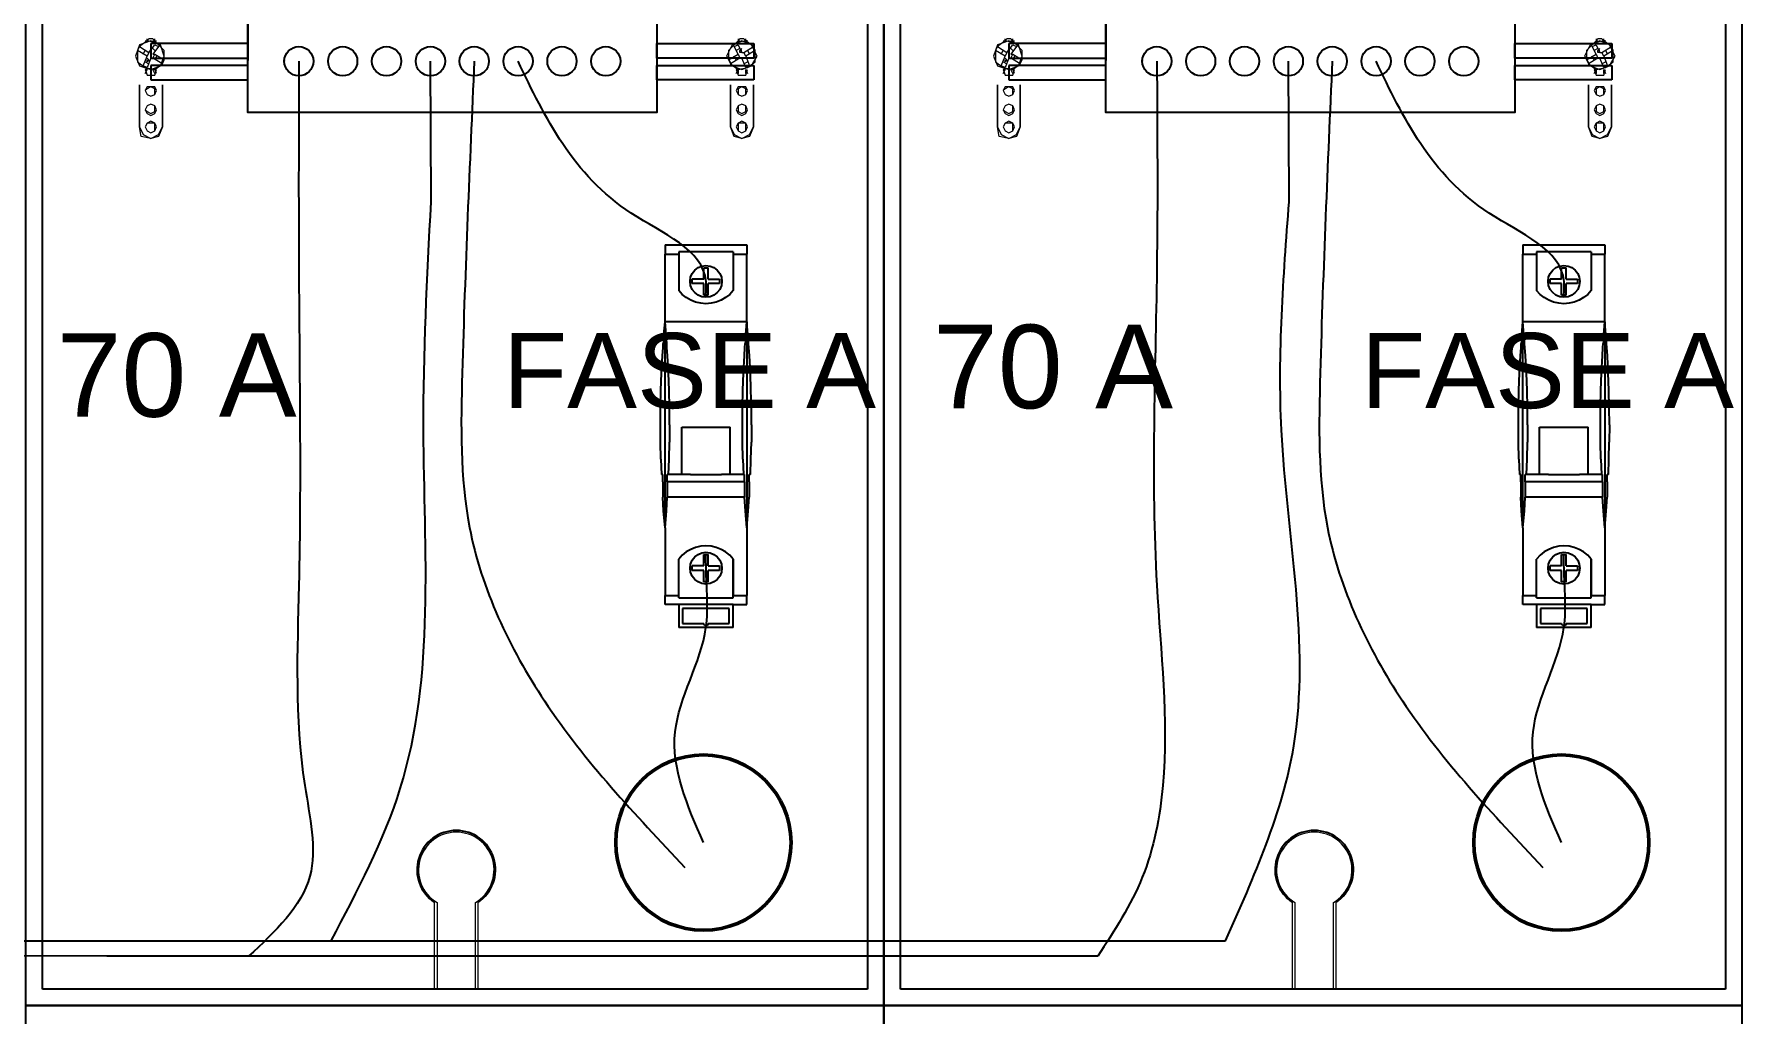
# Model space of a CAD drawing. Header units: millimetres. Extents: x 2991 to 3503, y 2795 to 2987.
# Drawn here: x 3365.52 to 3373.71, y 2896.27 to 2900.97 of the extents above; entities that cross this region are included whole.
import ezdxf

# ---------------------------------------------------------------- set-up
doc = ezdxf.new("R2010")
doc.units = ezdxf.units.MM
doc.linetypes.add('ACAD_ISO02W100', pattern=[15, 12, -3])
doc.layers.add('IND', color=7, linetype='Continuous', lineweight=13)
doc.styles.get("Standard").update_dxf_attribs({"font": ''})
doc.styles.get('Standard').set_extended_font_data('Arial')

msp = doc.modelspace()

# ---------------------------------------------------------------- linework, layer by layer
for p, q in [((3365.5597, 2896.3919), (3365.5597, 2904.4655)), ((3369.5173, 2904.4655), (3369.5173, 2896.3919)), ((3369.6756, 2896.3919), (3369.6756, 2904.4655)), ((3373.6332, 2904.4655), (3373.6332, 2896.3919)), ((3366.5446, 2901.0877), (3366.5446, 2900.8449)), ((3370.6605, 2901.0877), (3370.6605, 2900.8449)), ((3366.5446, 2900.9275), (3366.08, 2900.9275)), ((3366.08, 2900.9275), (3366.08, 2900.8574)), ((3366.5446, 2900.8574), (3366.5446, 2900.9275)), ((3368.5079, 2900.9275), (3368.9725, 2900.9275)), ((3368.5079, 2900.8574), (3368.5079, 2900.9275)), ((3368.9725, 2900.9275), (3368.9725, 2900.8574)), ((3370.6605, 2900.9275), (3370.1959, 2900.9275)), ((3370.1959, 2900.9275), (3370.1959, 2900.8574)), ((3370.6605, 2900.8574), (3370.6605, 2900.9275)), ((3372.6238, 2900.9275), (3373.0884, 2900.9275)), ((3372.6238, 2900.8574), (3372.6238, 2900.9275)), ((3373.0884, 2900.9275), (3373.0884, 2900.8574)), ((3366.08, 2900.8574), (3366.08, 2900.8574)), ((3366.08, 2900.8574), (3366.5446, 2900.8574)), ((3366.5446, 2900.8223), (3366.08, 2900.8223)), ((3366.08, 2900.8223), (3366.08, 2900.7522)), ((3366.5446, 2900.7522), (3366.5446, 2900.8223)), ((3368.9725, 2900.8574), (3368.5079, 2900.8574)), ((3368.5079, 2900.8223), (3368.9725, 2900.8223)), ((3368.5079, 2900.7522), (3368.5079, 2900.8223)), ((3368.9725, 2900.8574), (3368.9725, 2900.8574)), ((3368.9725, 2900.8223), (3368.9725, 2900.7522)), ((3370.1959, 2900.8574), (3370.1959, 2900.8574)), ((3370.1959, 2900.8574), (3370.6605, 2900.8574)), ((3370.6605, 2900.8223), (3370.1959, 2900.8223)), ((3370.1959, 2900.8223), (3370.1959, 2900.7522)), ((3370.6605, 2900.7522), (3370.6605, 2900.8223)), ((3373.0884, 2900.8574), (3372.6238, 2900.8574)), ((3372.6238, 2900.8223), (3373.0884, 2900.8223)), ((3372.6238, 2900.7522), (3372.6238, 2900.8223)), ((3373.0884, 2900.8574), (3373.0884, 2900.8574)), ((3373.0884, 2900.8223), (3373.0884, 2900.7522)), ((3366.08, 2900.7522), (3366.08, 2900.7522)), ((3366.08, 2900.7522), (3366.5446, 2900.7522)), ((3368.9725, 2900.7522), (3368.5079, 2900.7522)), ((3368.9725, 2900.7522), (3368.9725, 2900.7522)), ((3370.1959, 2900.7522), (3370.1959, 2900.7522)), ((3370.1959, 2900.7522), (3370.6605, 2900.7522)), ((3373.0884, 2900.7522), (3372.6238, 2900.7522)), ((3373.0884, 2900.7522), (3373.0884, 2900.7522)), ((3368.5465, 2899.9609), (3368.5465, 2899.9172)), ((3368.5465, 2899.9609), (3368.9395, 2899.9609)), ((3368.5465, 2899.9172), (3368.612, 2899.9172)), ((3368.5465, 2899.5919), (3368.5465, 2899.9172)), ((3368.612, 2899.9281), (3368.612, 2899.9172)), ((3368.874, 2899.9281), (3368.612, 2899.9281)), ((3368.612, 2899.9172), (3368.612, 2899.7425)), ((3368.874, 2899.9281), (3368.874, 2899.9172)), ((3368.874, 2899.9172), (3368.9395, 2899.9172)), ((3368.874, 2899.9172), (3368.874, 2899.7425)), ((3368.9395, 2899.9609), (3368.9395, 2899.9172)), ((3368.9395, 2899.5919), (3368.9395, 2899.9172)), ((3372.6624, 2899.9609), (3372.6624, 2899.9172)), ((3372.6624, 2899.9609), (3373.0554, 2899.9609)), ((3372.6624, 2899.9172), (3372.7279, 2899.9172)), ((3372.6624, 2899.5919), (3372.6624, 2899.9172)), ((3372.7279, 2899.9281), (3372.7279, 2899.9172)), ((3372.9899, 2899.9281), (3372.7279, 2899.9281)), ((3372.7279, 2899.9172), (3372.7279, 2899.7425)), ((3372.9899, 2899.9281), (3372.9899, 2899.9172)), ((3372.9899, 2899.9172), (3373.0554, 2899.9172)), ((3372.9899, 2899.9172), (3372.9899, 2899.7425)), ((3373.0554, 2899.9609), (3373.0554, 2899.9172)), ((3373.0554, 2899.5919), (3373.0554, 2899.9172)), ((3368.6692, 2899.806), (3368.6768, 2899.8244)), ((3368.6768, 2899.8244), (3368.6889, 2899.8403)), ((3368.6889, 2899.8403), (3368.7048, 2899.8524)), ((3368.7048, 2899.8524), (3368.7232, 2899.86)), ((3368.7232, 2899.86), (3368.743, 2899.8626)), ((3368.7321, 2899.8517), (3368.7539, 2899.8517)), ((3368.7321, 2899.7971), (3368.7321, 2899.8517)), ((3368.743, 2899.8626), (3368.7628, 2899.86)), ((3368.7539, 2899.7971), (3368.7539, 2899.8517)), ((3368.7628, 2899.86), (3368.7812, 2899.8524)), ((3368.7812, 2899.8524), (3368.797, 2899.8403)), ((3368.797, 2899.8403), (3368.8092, 2899.8244)), ((3368.8092, 2899.8244), (3368.8168, 2899.806)), ((3372.7851, 2899.806), (3372.7927, 2899.8244)), ((3372.7927, 2899.8244), (3372.8049, 2899.8403)), ((3372.8049, 2899.8403), (3372.8207, 2899.8524)), ((3372.8207, 2899.8524), (3372.8391, 2899.86)), ((3372.8391, 2899.86), (3372.8589, 2899.8626)), ((3372.848, 2899.8517), (3372.8698, 2899.8517)), ((3372.848, 2899.7971), (3372.848, 2899.8517)), ((3372.8589, 2899.8626), (3372.8787, 2899.86)), ((3372.8698, 2899.7971), (3372.8698, 2899.8517)), ((3372.8787, 2899.86), (3372.8971, 2899.8524)), ((3372.8971, 2899.8524), (3372.9129, 2899.8403)), ((3372.9129, 2899.8403), (3372.9251, 2899.8244)), ((3372.9251, 2899.8244), (3372.9327, 2899.806)), ((3368.629, 2899.7241), (3368.612, 2899.7425)), ((3368.6666, 2899.7862), (3368.6692, 2899.806)), ((3368.6692, 2899.7664), (3368.6666, 2899.7862)), ((3368.6768, 2899.748), (3368.6692, 2899.7664)), ((3368.6889, 2899.7322), (3368.6768, 2899.748)), ((3368.6775, 2899.7753), (3368.6775, 2899.7971)), ((3368.7321, 2899.7971), (3368.6775, 2899.7971)), ((3368.7321, 2899.7753), (3368.6775, 2899.7753)), ((3368.7321, 2899.7207), (3368.7321, 2899.7753)), ((3368.7539, 2899.7971), (3368.8085, 2899.7971)), ((3368.8085, 2899.7753), (3368.7539, 2899.7753)), ((3368.7539, 2899.7207), (3368.7539, 2899.7753)), ((3368.8092, 2899.748), (3368.797, 2899.7322)), ((3368.8085, 2899.7971), (3368.8085, 2899.7753)), ((3368.8168, 2899.7664), (3368.8092, 2899.748)), ((3368.8168, 2899.806), (3368.8194, 2899.7862)), ((3368.8194, 2899.7862), (3368.8168, 2899.7664)), ((3368.874, 2899.7425), (3368.857, 2899.7241)), ((3372.7449, 2899.7241), (3372.7279, 2899.7425)), ((3372.7825, 2899.7862), (3372.7851, 2899.806)), ((3372.7851, 2899.7664), (3372.7825, 2899.7862)), ((3372.7927, 2899.748), (3372.7851, 2899.7664)), ((3372.8049, 2899.7322), (3372.7927, 2899.748)), ((3372.7934, 2899.7753), (3372.7934, 2899.7971)), ((3372.848, 2899.7971), (3372.7934, 2899.7971)), ((3372.848, 2899.7753), (3372.7934, 2899.7753)), ((3372.848, 2899.7207), (3372.848, 2899.7753)), ((3372.8698, 2899.7971), (3372.9244, 2899.7971)), ((3372.9244, 2899.7753), (3372.8698, 2899.7753)), ((3372.8698, 2899.7207), (3372.8698, 2899.7753)), ((3372.9251, 2899.748), (3372.9129, 2899.7322)), ((3372.9244, 2899.7971), (3372.9244, 2899.7753)), ((3372.9327, 2899.7664), (3372.9251, 2899.748)), ((3372.9327, 2899.806), (3372.9353, 2899.7862)), ((3372.9353, 2899.7862), (3372.9327, 2899.7664)), ((3372.9899, 2899.7425), (3372.9729, 2899.7241)), ((3368.6485, 2899.7085), (3368.629, 2899.7241)), ((3368.6702, 2899.6959), (3368.6485, 2899.7085)), ((3368.6935, 2899.6867), (3368.6702, 2899.6959)), ((3368.7048, 2899.72), (3368.6889, 2899.7322)), ((3368.718, 2899.6811), (3368.6935, 2899.6867)), ((3368.7232, 2899.7124), (3368.7048, 2899.72)), ((3368.743, 2899.6792), (3368.718, 2899.6811)), ((3368.743, 2899.7098), (3368.7232, 2899.7124)), ((3368.7539, 2899.7207), (3368.7321, 2899.7207)), ((3368.7628, 2899.7124), (3368.743, 2899.7098)), ((3368.768, 2899.6811), (3368.743, 2899.6792)), ((3368.7812, 2899.72), (3368.7628, 2899.7124)), ((3368.7924, 2899.6867), (3368.768, 2899.6811)), ((3368.797, 2899.7322), (3368.7812, 2899.72)), ((3368.8157, 2899.6959), (3368.7924, 2899.6867)), ((3368.8374, 2899.7085), (3368.8157, 2899.6959)), ((3368.857, 2899.7241), (3368.8374, 2899.7085)), ((3372.7645, 2899.7085), (3372.7449, 2899.7241)), ((3372.7862, 2899.6959), (3372.7645, 2899.7085)), ((3372.8095, 2899.6867), (3372.7862, 2899.6959)), ((3372.8207, 2899.72), (3372.8049, 2899.7322)), ((3372.8339, 2899.6811), (3372.8095, 2899.6867)), ((3372.8391, 2899.7124), (3372.8207, 2899.72)), ((3372.8589, 2899.6792), (3372.8339, 2899.6811)), ((3372.8589, 2899.7098), (3372.8391, 2899.7124)), ((3372.8698, 2899.7207), (3372.848, 2899.7207)), ((3372.8787, 2899.7124), (3372.8589, 2899.7098)), ((3372.8839, 2899.6811), (3372.8589, 2899.6792)), ((3372.8971, 2899.72), (3372.8787, 2899.7124)), ((3372.9083, 2899.6867), (3372.8839, 2899.6811)), ((3372.9129, 2899.7322), (3372.8971, 2899.72)), ((3372.9317, 2899.6959), (3372.9083, 2899.6867)), ((3372.9534, 2899.7085), (3372.9317, 2899.6959)), ((3372.9729, 2899.7241), (3372.9534, 2899.7085)), ((3368.5416, 2899.5322), (3368.5465, 2899.5919)), ((3368.9395, 2899.5919), (3368.5465, 2899.5919)), ((3368.5514, 2899.5322), (3368.5465, 2899.5919)), ((3368.5465, 2898.6049), (3368.5465, 2899.5919)), ((3368.9346, 2899.5322), (3368.9395, 2899.5919)), ((3368.9444, 2899.5322), (3368.9395, 2899.5919)), ((3368.9395, 2899.5919), (3368.9395, 2898.6049)), ((3372.6575, 2899.5322), (3372.6624, 2899.5919)), ((3373.0554, 2899.5919), (3372.6624, 2899.5919)), ((3372.6673, 2899.5322), (3372.6624, 2899.5919)), ((3372.6624, 2898.6049), (3372.6624, 2899.5919)), ((3373.0505, 2899.5322), (3373.0554, 2899.5919)), ((3373.0603, 2899.5322), (3373.0554, 2899.5919)), ((3373.0554, 2899.5919), (3373.0554, 2898.6049)), ((3368.5392, 2899.501), (3368.5384, 2899.4889)), ((3368.5392, 2899.501), (3368.5398, 2899.5108)), ((3368.5398, 2899.5108), (3368.5416, 2899.5322)), ((3368.5514, 2899.5322), (3368.5531, 2899.5105)), ((3368.5546, 2899.4889), (3368.5531, 2899.5105)), ((3368.9322, 2899.501), (3368.9314, 2899.4889)), ((3368.9322, 2899.501), (3368.9328, 2899.5108)), ((3368.9328, 2899.5108), (3368.9346, 2899.5322)), ((3368.9444, 2899.5322), (3368.9461, 2899.5105)), ((3368.9476, 2899.4889), (3368.9461, 2899.5105)), ((3372.6551, 2899.501), (3372.6543, 2899.4889)), ((3372.6551, 2899.501), (3372.6557, 2899.5108)), ((3372.6557, 2899.5108), (3372.6575, 2899.5322)), ((3372.6673, 2899.5322), (3372.669, 2899.5105)), ((3372.6705, 2899.4889), (3372.669, 2899.5105)), ((3373.0481, 2899.501), (3373.0473, 2899.4889)), ((3373.0481, 2899.501), (3373.0488, 2899.5108)), ((3373.0488, 2899.5108), (3373.0505, 2899.5322)), ((3373.0603, 2899.5322), (3373.0621, 2899.5105)), ((3373.0635, 2899.4889), (3373.0621, 2899.5105)), ((3368.5301, 2899.3464), (3368.5343, 2899.4286)), ((3368.5343, 2899.4286), (3368.5371, 2899.4695)), ((3368.5371, 2899.4695), (3368.5384, 2899.4889)), ((3368.5558, 2899.4695), (3368.5546, 2899.4889)), ((3368.5586, 2899.4286), (3368.5558, 2899.4695)), ((3368.5628, 2899.3464), (3368.5586, 2899.4286)), ((3368.9231, 2899.3464), (3368.9274, 2899.4286)), ((3368.9274, 2899.4286), (3368.9301, 2899.4695)), ((3368.9301, 2899.4695), (3368.9314, 2899.4889)), ((3368.9489, 2899.4695), (3368.9476, 2899.4889)), ((3368.9516, 2899.4286), (3368.9489, 2899.4695)), ((3368.9559, 2899.3464), (3368.9516, 2899.4286)), ((3372.646, 2899.3464), (3372.6503, 2899.4286)), ((3372.6503, 2899.4286), (3372.653, 2899.4695)), ((3372.653, 2899.4695), (3372.6543, 2899.4889)), ((3372.6718, 2899.4695), (3372.6705, 2899.4889)), ((3372.6745, 2899.4286), (3372.6718, 2899.4695)), ((3372.6788, 2899.3464), (3372.6745, 2899.4286)), ((3373.0391, 2899.3464), (3373.0433, 2899.4286)), ((3373.0433, 2899.4286), (3373.046, 2899.4695)), ((3373.046, 2899.4695), (3373.0473, 2899.4889)), ((3373.0648, 2899.4695), (3373.0635, 2899.4889)), ((3373.0675, 2899.4286), (3373.0648, 2899.4695)), ((3373.0718, 2899.3464), (3373.0675, 2899.4286)), ((3368.5271, 2899.2639), (3368.5301, 2899.3464)), ((3368.5659, 2899.2639), (3368.5628, 2899.3464)), ((3368.9201, 2899.2639), (3368.9231, 2899.3464)), ((3368.9589, 2899.2639), (3368.9559, 2899.3464)), ((3372.643, 2899.2639), (3372.646, 2899.3464)), ((3372.6818, 2899.2639), (3372.6788, 2899.3464)), ((3373.036, 2899.2639), (3373.0391, 2899.3464)), ((3373.0748, 2899.2639), (3373.0718, 2899.3464)), ((3368.5252, 2899.1812), (3368.5271, 2899.2639)), ((3368.5677, 2899.1812), (3368.5659, 2899.2639)), ((3368.9183, 2899.1812), (3368.9201, 2899.2639)), ((3368.9607, 2899.1812), (3368.9589, 2899.2639)), ((3372.6412, 2899.1812), (3372.643, 2899.2639)), ((3372.6836, 2899.1812), (3372.6818, 2899.2639)), ((3373.0342, 2899.1812), (3373.036, 2899.2639)), ((3373.0766, 2899.1812), (3373.0748, 2899.2639)), ((3368.5246, 2899.0984), (3368.5252, 2899.1812)), ((3368.5683, 2899.0984), (3368.5677, 2899.1812)), ((3368.9177, 2899.0984), (3368.9183, 2899.1812)), ((3368.9613, 2899.0984), (3368.9607, 2899.1812)), ((3372.6406, 2899.0984), (3372.6412, 2899.1812)), ((3372.6842, 2899.0984), (3372.6836, 2899.1812)), ((3373.0336, 2899.0984), (3373.0342, 2899.1812)), ((3373.0773, 2899.0984), (3373.0766, 2899.1812)), ((3368.5252, 2899.0156), (3368.5246, 2899.0984)), ((3368.5683, 2899.0984), (3368.5677, 2899.0156)), ((3368.6264, 2898.8599), (3368.6264, 2899.0876)), ((3368.6264, 2899.0876), (3368.8592, 2899.0876)), ((3368.8592, 2898.8599), (3368.8592, 2899.0876)), ((3368.9183, 2899.0156), (3368.9177, 2899.0984)), ((3368.9613, 2899.0984), (3368.9607, 2899.0156)), ((3372.6412, 2899.0156), (3372.6406, 2899.0984)), ((3372.6842, 2899.0984), (3372.6836, 2899.0156)), ((3372.7424, 2898.8599), (3372.7424, 2899.0876)), ((3372.7424, 2899.0876), (3372.9751, 2899.0876)), ((3372.9751, 2898.8599), (3372.9751, 2899.0876)), ((3373.0342, 2899.0156), (3373.0336, 2899.0984)), ((3373.0773, 2899.0984), (3373.0766, 2899.0156)), ((3368.5271, 2898.933), (3368.5252, 2899.0156)), ((3368.5659, 2898.933), (3368.5677, 2899.0156)), ((3368.9201, 2898.933), (3368.9183, 2899.0156)), ((3368.9589, 2898.933), (3368.9607, 2899.0156)), ((3372.643, 2898.933), (3372.6412, 2899.0156)), ((3372.6818, 2898.933), (3372.6836, 2899.0156)), ((3373.036, 2898.933), (3373.0342, 2899.0156)), ((3373.0748, 2898.933), (3373.0766, 2899.0156)), ((3368.5271, 2898.933), (3368.5297, 2898.8599)), ((3368.5632, 2898.8599), (3368.5659, 2898.933)), ((3368.9201, 2898.933), (3368.9228, 2898.8599)), ((3368.9562, 2898.8599), (3368.9589, 2898.933)), ((3372.643, 2898.933), (3372.6457, 2898.8599)), ((3372.6791, 2898.8599), (3372.6818, 2898.933)), ((3373.036, 2898.933), (3373.0387, 2898.8599)), ((3373.0721, 2898.8599), (3373.0748, 2898.933)), ((3368.5355, 2898.8599), (3368.5297, 2898.8599)), ((3368.5355, 2898.8243), (3368.5355, 2898.8599)), ((3368.5632, 2898.8599), (3368.5574, 2898.8599)), ((3368.5574, 2898.8243), (3368.5574, 2898.8599)), ((3368.6264, 2898.8599), (3368.5632, 2898.8599)), ((3368.6683, 2898.8599), (3368.6264, 2898.8599)), ((3368.6683, 2898.8599), (3368.8169, 2898.8599)), ((3368.8592, 2898.8599), (3368.8169, 2898.8599)), ((3368.9228, 2898.8599), (3368.8592, 2898.8599)), ((3368.9286, 2898.8599), (3368.9228, 2898.8599)), ((3368.9286, 2898.8243), (3368.9286, 2898.8599)), ((3368.9562, 2898.8599), (3368.9504, 2898.8599)), ((3368.9504, 2898.8243), (3368.9504, 2898.8599)), ((3372.6515, 2898.8599), (3372.6457, 2898.8599)), ((3372.6515, 2898.8243), (3372.6515, 2898.8599)), ((3372.6791, 2898.8599), (3372.6733, 2898.8599)), ((3372.6733, 2898.8243), (3372.6733, 2898.8599)), ((3372.7424, 2898.8599), (3372.6791, 2898.8599)), ((3372.7843, 2898.8599), (3372.7424, 2898.8599)), ((3372.7843, 2898.8599), (3372.9329, 2898.8599)), ((3372.9751, 2898.8599), (3372.9329, 2898.8599)), ((3373.0387, 2898.8599), (3372.9751, 2898.8599)), ((3373.0445, 2898.8599), (3373.0387, 2898.8599)), ((3373.0445, 2898.8243), (3373.0445, 2898.8599)), ((3373.0721, 2898.8599), (3373.0663, 2898.8599)), ((3373.0663, 2898.8243), (3373.0663, 2898.8599)), ((3368.5355, 2898.8243), (3368.5355, 2898.751)), ((3368.9286, 2898.8243), (3368.5574, 2898.8243)), ((3368.5574, 2898.8243), (3368.5574, 2898.751)), ((3368.9286, 2898.8243), (3368.9286, 2898.751)), ((3368.9504, 2898.8243), (3368.9504, 2898.751)), ((3372.6515, 2898.8243), (3372.6515, 2898.751)), ((3373.0445, 2898.8243), (3372.6733, 2898.8243)), ((3372.6733, 2898.8243), (3372.6733, 2898.751)), ((3373.0445, 2898.8243), (3373.0445, 2898.751)), ((3373.0663, 2898.8243), (3373.0663, 2898.751)), ((3368.5398, 2898.6864), (3368.5355, 2898.751)), ((3368.5465, 2898.6049), (3368.5398, 2898.6864)), ((3368.5465, 2898.6049), (3368.5531, 2898.6864)), ((3368.5531, 2898.6864), (3368.5574, 2898.751)), ((3368.9286, 2898.751), (3368.5574, 2898.751)), ((3368.9328, 2898.6864), (3368.9286, 2898.751)), ((3368.9395, 2898.6049), (3368.9328, 2898.6864)), ((3368.9395, 2898.6049), (3368.9461, 2898.6864)), ((3368.9461, 2898.6864), (3368.9504, 2898.751)), ((3372.6557, 2898.6864), (3372.6515, 2898.751)), ((3372.6624, 2898.6049), (3372.6557, 2898.6864)), ((3372.6624, 2898.6049), (3372.669, 2898.6864)), ((3372.669, 2898.6864), (3372.6733, 2898.751)), ((3373.0445, 2898.751), (3372.6733, 2898.751)), ((3373.0488, 2898.6864), (3373.0445, 2898.751)), ((3373.0554, 2898.6049), (3373.0488, 2898.6864)), ((3373.0554, 2898.6049), (3373.0621, 2898.6864)), ((3373.0621, 2898.6864), (3373.0663, 2898.751)), ((3368.5465, 2898.6049), (3368.5465, 2898.2796)), ((3368.9395, 2898.6049), (3368.9395, 2898.2796)), ((3372.6624, 2898.6049), (3372.6624, 2898.2796)), ((3373.0554, 2898.6049), (3373.0554, 2898.2796)), ((3368.718, 2898.5157), (3368.6935, 2898.5101)), ((3368.743, 2898.5176), (3368.718, 2898.5157)), ((3368.768, 2898.5157), (3368.743, 2898.5176)), ((3368.7924, 2898.5101), (3368.768, 2898.5157)), ((3372.8339, 2898.5157), (3372.8095, 2898.5101)), ((3372.8589, 2898.5176), (3372.8339, 2898.5157)), ((3372.8839, 2898.5157), (3372.8589, 2898.5176)), ((3372.9083, 2898.5101), (3372.8839, 2898.5157)), ((3368.629, 2898.4727), (3368.612, 2898.4543)), ((3368.612, 2898.2796), (3368.612, 2898.4543)), ((3368.612, 2898.2796), (3368.612, 2898.4543)), ((3368.6485, 2898.4884), (3368.629, 2898.4727)), ((3368.6702, 2898.5009), (3368.6485, 2898.4884)), ((3368.6692, 2898.4304), (3368.6768, 2898.4488)), ((3368.6935, 2898.5101), (3368.6702, 2898.5009)), ((3368.6768, 2898.4488), (3368.6889, 2898.4646)), ((3368.6889, 2898.4646), (3368.7048, 2898.4768)), ((3368.7048, 2898.4768), (3368.7232, 2898.4844)), ((3368.7232, 2898.4844), (3368.743, 2898.487)), ((3368.7321, 2898.4215), (3368.7321, 2898.4761)), ((3368.7321, 2898.4761), (3368.7539, 2898.4761)), ((3368.743, 2898.487), (3368.7628, 2898.4844)), ((3368.7539, 2898.4215), (3368.7539, 2898.4761)), ((3368.7628, 2898.4844), (3368.7812, 2898.4768)), ((3368.7812, 2898.4768), (3368.797, 2898.4646)), ((3368.8157, 2898.5009), (3368.7924, 2898.5101)), ((3368.797, 2898.4646), (3368.8092, 2898.4488)), ((3368.8092, 2898.4488), (3368.8168, 2898.4304)), ((3368.8374, 2898.4884), (3368.8157, 2898.5009)), ((3368.857, 2898.4727), (3368.8374, 2898.4884)), ((3368.874, 2898.4543), (3368.857, 2898.4727)), ((3368.874, 2898.4543), (3368.874, 2898.2796)), ((3368.874, 2898.2796), (3368.874, 2898.4543)), ((3372.7449, 2898.4727), (3372.7279, 2898.4543)), ((3372.7279, 2898.2796), (3372.7279, 2898.4543)), ((3372.7279, 2898.2796), (3372.7279, 2898.4543)), ((3372.7645, 2898.4884), (3372.7449, 2898.4727)), ((3372.7862, 2898.5009), (3372.7645, 2898.4884)), ((3372.7851, 2898.4304), (3372.7927, 2898.4488)), ((3372.8095, 2898.5101), (3372.7862, 2898.5009)), ((3372.7927, 2898.4488), (3372.8049, 2898.4646)), ((3372.8049, 2898.4646), (3372.8207, 2898.4768)), ((3372.8207, 2898.4768), (3372.8391, 2898.4844)), ((3372.8391, 2898.4844), (3372.8589, 2898.487)), ((3372.848, 2898.4215), (3372.848, 2898.4761)), ((3372.848, 2898.4761), (3372.8698, 2898.4761)), ((3372.8589, 2898.487), (3372.8787, 2898.4844)), ((3372.8698, 2898.4215), (3372.8698, 2898.4761)), ((3372.8787, 2898.4844), (3372.8971, 2898.4768)), ((3372.8971, 2898.4768), (3372.9129, 2898.4646)), ((3372.9317, 2898.5009), (3372.9083, 2898.5101)), ((3372.9129, 2898.4646), (3372.9251, 2898.4488)), ((3372.9251, 2898.4488), (3372.9327, 2898.4304)), ((3372.9534, 2898.4884), (3372.9317, 2898.5009)), ((3372.9729, 2898.4727), (3372.9534, 2898.4884)), ((3372.9899, 2898.4543), (3372.9729, 2898.4727)), ((3372.9899, 2898.4543), (3372.9899, 2898.2796)), ((3372.9899, 2898.2796), (3372.9899, 2898.4543)), ((3368.6666, 2898.4106), (3368.6692, 2898.4304)), ((3368.6692, 2898.3908), (3368.6666, 2898.4106)), ((3368.6768, 2898.3724), (3368.6692, 2898.3908)), ((3368.6889, 2898.3566), (3368.6768, 2898.3724)), ((3368.6775, 2898.3997), (3368.6775, 2898.4215)), ((3368.7321, 2898.4215), (3368.6775, 2898.4215)), ((3368.7321, 2898.3997), (3368.6775, 2898.3997)), ((3368.7048, 2898.3444), (3368.6889, 2898.3566)), ((3368.7321, 2898.3451), (3368.7321, 2898.3997)), ((3368.7539, 2898.4215), (3368.8085, 2898.4215)), ((3368.8085, 2898.3997), (3368.7539, 2898.3997)), ((3368.7539, 2898.3451), (3368.7539, 2898.3997)), ((3368.797, 2898.3566), (3368.7812, 2898.3444)), ((3368.8092, 2898.3724), (3368.797, 2898.3566)), ((3368.8085, 2898.4215), (3368.8085, 2898.3997)), ((3368.8168, 2898.3908), (3368.8092, 2898.3724)), ((3368.8168, 2898.4304), (3368.8194, 2898.4106)), ((3368.8194, 2898.4106), (3368.8168, 2898.3908)), ((3372.7825, 2898.4106), (3372.7851, 2898.4304)), ((3372.7851, 2898.3908), (3372.7825, 2898.4106)), ((3372.7927, 2898.3724), (3372.7851, 2898.3908)), ((3372.8049, 2898.3566), (3372.7927, 2898.3724)), ((3372.7934, 2898.3997), (3372.7934, 2898.4215)), ((3372.848, 2898.4215), (3372.7934, 2898.4215)), ((3372.848, 2898.3997), (3372.7934, 2898.3997)), ((3372.8207, 2898.3444), (3372.8049, 2898.3566)), ((3372.848, 2898.3451), (3372.848, 2898.3997)), ((3372.8698, 2898.4215), (3372.9244, 2898.4215)), ((3372.9244, 2898.3997), (3372.8698, 2898.3997)), ((3372.8698, 2898.3451), (3372.8698, 2898.3997)), ((3372.9129, 2898.3566), (3372.8971, 2898.3444)), ((3372.9251, 2898.3724), (3372.9129, 2898.3566)), ((3372.9244, 2898.4215), (3372.9244, 2898.3997)), ((3372.9327, 2898.3908), (3372.9251, 2898.3724)), ((3372.9327, 2898.4304), (3372.9353, 2898.4106)), ((3372.9353, 2898.4106), (3372.9327, 2898.3908)), ((3368.5465, 2898.2359), (3368.5465, 2898.2796)), ((3368.5465, 2898.2796), (3368.612, 2898.2796)), ((3368.612, 2898.2687), (3368.612, 2898.2796)), ((3368.612, 2898.2687), (3368.874, 2898.2687)), ((3368.7232, 2898.3368), (3368.7048, 2898.3444)), ((3368.743, 2898.3342), (3368.7232, 2898.3368)), ((3368.7539, 2898.3451), (3368.7321, 2898.3451)), ((3368.7628, 2898.3368), (3368.743, 2898.3342)), ((3368.7812, 2898.3444), (3368.7628, 2898.3368)), ((3368.874, 2898.2796), (3368.9395, 2898.2796)), ((3368.874, 2898.2687), (3368.874, 2898.2796)), ((3368.9395, 2898.2359), (3368.9395, 2898.2796)), ((3372.6624, 2898.2359), (3372.6624, 2898.2796)), ((3372.6624, 2898.2796), (3372.7279, 2898.2796)), ((3372.7279, 2898.2687), (3372.7279, 2898.2796)), ((3372.7279, 2898.2687), (3372.9899, 2898.2687)), ((3372.8391, 2898.3368), (3372.8207, 2898.3444)), ((3372.8589, 2898.3342), (3372.8391, 2898.3368)), ((3372.8698, 2898.3451), (3372.848, 2898.3451)), ((3372.8787, 2898.3368), (3372.8589, 2898.3342)), ((3372.8971, 2898.3444), (3372.8787, 2898.3368)), ((3372.9899, 2898.2796), (3373.0554, 2898.2796)), ((3372.9899, 2898.2687), (3372.9899, 2898.2796)), ((3373.0554, 2898.2359), (3373.0554, 2898.2796)), ((3368.612, 2898.2359), (3368.5465, 2898.2359)), ((3368.874, 2898.2359), (3368.612, 2898.2359)), ((3368.612, 2898.2359), (3368.612, 2898.1267)), ((3368.6309, 2898.217), (3368.6309, 2898.1457)), ((3368.855, 2898.217), (3368.6309, 2898.217)), ((3368.855, 2898.1457), (3368.855, 2898.217)), ((3368.874, 2898.2359), (3368.9395, 2898.2359)), ((3368.874, 2898.1267), (3368.874, 2898.2359)), ((3372.7279, 2898.2359), (3372.6624, 2898.2359)), ((3372.9899, 2898.2359), (3372.7279, 2898.2359)), ((3372.7279, 2898.2359), (3372.7279, 2898.1267)), ((3372.7469, 2898.217), (3372.7469, 2898.1457)), ((3372.9709, 2898.217), (3372.7469, 2898.217)), ((3372.9709, 2898.1457), (3372.9709, 2898.217)), ((3372.9899, 2898.2359), (3373.0554, 2898.2359)), ((3372.9899, 2898.1267), (3372.9899, 2898.2359)), ((3368.874, 2898.1267), (3368.612, 2898.1267)), ((3368.6309, 2898.1457), (3368.7321, 2898.1457)), ((3368.7324, 2898.1429), (3368.7321, 2898.1457)), ((3368.7335, 2898.1403), (3368.7324, 2898.1429)), ((3368.7353, 2898.138), (3368.7335, 2898.1403)), ((3368.7375, 2898.1363), (3368.7353, 2898.138)), ((3368.7401, 2898.1352), (3368.7375, 2898.1363)), ((3368.743, 2898.1348), (3368.7401, 2898.1352)), ((3368.7458, 2898.1352), (3368.743, 2898.1348)), ((3368.7484, 2898.1363), (3368.7458, 2898.1352)), ((3368.7507, 2898.138), (3368.7484, 2898.1363)), ((3368.7524, 2898.1403), (3368.7507, 2898.138)), ((3368.7535, 2898.1429), (3368.7524, 2898.1403)), ((3368.7539, 2898.1457), (3368.7535, 2898.1429)), ((3368.7539, 2898.1457), (3368.855, 2898.1457)), ((3372.9899, 2898.1267), (3372.7279, 2898.1267)), ((3372.7469, 2898.1457), (3372.848, 2898.1457)), ((3372.8484, 2898.1429), (3372.848, 2898.1457)), ((3372.8495, 2898.1403), (3372.8484, 2898.1429)), ((3372.8512, 2898.138), (3372.8495, 2898.1403)), ((3372.8534, 2898.1363), (3372.8512, 2898.138)), ((3372.8561, 2898.1352), (3372.8534, 2898.1363)), ((3372.8589, 2898.1348), (3372.8561, 2898.1352)), ((3372.8617, 2898.1352), (3372.8589, 2898.1348)), ((3372.8644, 2898.1363), (3372.8617, 2898.1352)), ((3372.8666, 2898.138), (3372.8644, 2898.1363)), ((3372.8684, 2898.1403), (3372.8666, 2898.138)), ((3372.8695, 2898.1429), (3372.8684, 2898.1403)), ((3372.8698, 2898.1457), (3372.8695, 2898.1429)), ((3372.8698, 2898.1457), (3372.9709, 2898.1457)), ((3369.5173, 2896.3919), (3365.5597, 2896.3919)), ((3373.6332, 2896.3919), (3369.6756, 2896.3919))]:
    msp.add_line(p, q)
at = {"color": 5}
for p, q in [((3367.4244, 2900.1684), (3367.421, 2900.8423)), ((3371.5404, 2900.1684), (3371.537, 2900.8423)), ((3365.3155, 2896.6232), (3371.2358, 2896.6232))]:
    msp.add_line(p, q, dxfattribs=at)
at = {"color": 1}
for p, q in [((3365.8681, 2896.549), (3365.1615, 2896.5518)), ((3370.6221, 2896.549), (3365.8681, 2896.549))]:
    msp.add_line(p, q, dxfattribs=at)
for points in [[(3369.5964, 2904.5446), (3369.5964, 2896.3128), (3365.4805, 2896.3128), (3365.4805, 2904.5446)], [(3373.7124, 2904.5446), (3373.7124, 2896.3128), (3369.5964, 2896.3128), (3369.5964, 2904.5446)], [(3366.5446, 2901.0877), (3368.5079, 2901.0877), (3368.5079, 2900.5969), (3366.5446, 2900.5969)], [(3370.6605, 2901.0877), (3372.6238, 2901.0877), (3372.6238, 2900.5969), (3370.6605, 2900.5969)], [(3369.5964, 2896.3128), (3369.5964, 2888.0809), (3365.4805, 2888.0809), (3365.4805, 2896.3128)], [(3373.7124, 2896.3128), (3373.7124, 2888.0809), (3369.5964, 2888.0809), (3369.5964, 2896.3128)]]:
    msp.add_lwpolyline(points, close=True)
at = {"color": 0, "lineweight": 18}
for points in [[(3366.1442, 2900.8665), (3366.1259, 2900.9214), (3366.08, 2900.9399), (3366.0249, 2900.9214), (3366.0065, 2900.8665), (3366.0249, 2900.8206), (3366.08, 2900.8023), (3366.1259, 2900.8206)], [(3366.08, 2900.8574), (3366.0616, 2900.8115), (3366.0433, 2900.8206), (3366.0616, 2900.8665), (3366.0157, 2900.8941), (3366.0157, 2900.839), (3366.0524, 2900.8115), (3366.0983, 2900.8023), (3366.1351, 2900.8298), (3366.0892, 2900.8574)], [(3366.0983, 2900.8756), (3366.1442, 2900.8482), (3366.1442, 2900.8941), (3366.1075, 2900.9306), (3366.0616, 2900.9399), (3366.0249, 2900.9123), (3366.0708, 2900.8848), (3366.0983, 2900.9214), (3366.1167, 2900.9123), (3366.0892, 2900.8756)], [(3368.9887, 2900.8665), (3368.9612, 2900.9214), (3368.9153, 2900.9399), (3368.8694, 2900.9214), (3368.8418, 2900.8665), (3368.8694, 2900.8206), (3368.9153, 2900.8023), (3368.9612, 2900.8206)], [(3368.851, 2900.8482), (3368.8969, 2900.8756), (3368.8786, 2900.9123), (3368.8969, 2900.9214), (3368.9153, 2900.8848), (3368.9245, 2900.8848), (3368.9704, 2900.9123), (3368.9336, 2900.9399), (3368.8877, 2900.9306), (3368.851, 2900.8941)], [(3368.9061, 2900.8574), (3368.8602, 2900.8298), (3368.8969, 2900.8023), (3368.9428, 2900.8115), (3368.9796, 2900.839), (3368.9796, 2900.8941), (3368.9336, 2900.8665), (3368.952, 2900.8206), (3368.9336, 2900.8115), (3368.9153, 2900.8574)], [(3368.9153, 2900.8941), (3368.9061, 2900.8941)], [(3370.2602, 2900.8665), (3370.2418, 2900.9214), (3370.1959, 2900.9399), (3370.1408, 2900.9214), (3370.1225, 2900.8665), (3370.1408, 2900.8206), (3370.1959, 2900.8023), (3370.2418, 2900.8206)], [(3370.1959, 2900.8574), (3370.1776, 2900.8115), (3370.1592, 2900.8206), (3370.1776, 2900.8665), (3370.1317, 2900.8941), (3370.1317, 2900.839), (3370.1684, 2900.8115), (3370.2143, 2900.8023), (3370.251, 2900.8298), (3370.2051, 2900.8574)], [(3370.2143, 2900.8756), (3370.2602, 2900.8482), (3370.2602, 2900.8941), (3370.2235, 2900.9306), (3370.1776, 2900.9399), (3370.1408, 2900.9123), (3370.1867, 2900.8848), (3370.2143, 2900.9214), (3370.2326, 2900.9123), (3370.2051, 2900.8756)], [(3373.1047, 2900.8665), (3373.0771, 2900.9214), (3373.0312, 2900.9399), (3372.9853, 2900.9214), (3372.9578, 2900.8665), (3372.9853, 2900.8206), (3373.0312, 2900.8023), (3373.0771, 2900.8206)], [(3372.967, 2900.8482), (3373.0129, 2900.8756), (3372.9945, 2900.9123), (3373.0129, 2900.9214), (3373.0312, 2900.8848), (3373.0404, 2900.8848), (3373.0863, 2900.9123), (3373.0496, 2900.9399), (3373.0037, 2900.9306), (3372.967, 2900.8941)], [(3373.022, 2900.8574), (3372.9761, 2900.8298), (3373.0129, 2900.8023), (3373.0588, 2900.8115), (3373.0955, 2900.839), (3373.0955, 2900.8941), (3373.0496, 2900.8665), (3373.0679, 2900.8206), (3373.0496, 2900.8115), (3373.0312, 2900.8574)], [(3373.0312, 2900.8941), (3373.022, 2900.8941)], [(3366.0249, 2900.5269), (3366.0249, 2900.7288)], [(3366.0524, 2900.7839), (3366.0616, 2900.8023)], [(3366.1351, 2900.7288), (3366.1351, 2900.5269)], [(3368.8602, 2900.5269), (3368.8602, 2900.7288)], [(3368.9704, 2900.5269), (3368.952, 2900.481), (3368.9153, 2900.4718), (3368.8786, 2900.481), (3368.8602, 2900.5269), (3368.8786, 2900.4901), (3368.9153, 2900.4718), (3368.952, 2900.4901), (3368.9704, 2900.5269), (3368.9704, 2900.7288)], [(3370.1408, 2900.5269), (3370.1408, 2900.7288)], [(3370.1684, 2900.7839), (3370.1776, 2900.8023)], [(3370.251, 2900.7288), (3370.251, 2900.5269)], [(3372.9761, 2900.5269), (3372.9761, 2900.7288)], [(3373.0863, 2900.5269), (3373.0679, 2900.481), (3373.0312, 2900.4718), (3372.9945, 2900.481), (3372.9761, 2900.5269), (3372.9945, 2900.4901), (3373.0312, 2900.4718), (3373.0679, 2900.4901), (3373.0863, 2900.5269), (3373.0863, 2900.7288)], [(3366.1075, 2900.7013), (3366.0983, 2900.7197), (3366.0616, 2900.7197), (3366.0524, 2900.7013), (3366.0616, 2900.6829), (3366.08, 2900.6738), (3366.0983, 2900.6829)], [(3366.0983, 2900.7013), (3366.0983, 2900.7105), (3366.08, 2900.7197), (3366.0616, 2900.7105), (3366.0524, 2900.7013), (3366.0616, 2900.6829), (3366.08, 2900.6738), (3366.0983, 2900.6829)], [(3368.9428, 2900.7013), (3368.9336, 2900.7197), (3368.8969, 2900.7197), (3368.8877, 2900.7013), (3368.8969, 2900.6829), (3368.9153, 2900.6738), (3368.9336, 2900.6829)], [(3368.9336, 2900.7013), (3368.9336, 2900.7105), (3368.9153, 2900.7197), (3368.8969, 2900.7105), (3368.8969, 2900.6829), (3368.9153, 2900.6738), (3368.9336, 2900.6829)], [(3370.2235, 2900.7013), (3370.2143, 2900.7197), (3370.1776, 2900.7197), (3370.1684, 2900.7013), (3370.1776, 2900.6829), (3370.1959, 2900.6738), (3370.2143, 2900.6829)], [(3370.2143, 2900.7013), (3370.2143, 2900.7105), (3370.1959, 2900.7197), (3370.1776, 2900.7105), (3370.1684, 2900.7013), (3370.1776, 2900.6829), (3370.1959, 2900.6738), (3370.2143, 2900.6829)], [(3373.0588, 2900.7013), (3373.0496, 2900.7197), (3373.0129, 2900.7197), (3373.0037, 2900.7013), (3373.0129, 2900.6829), (3373.0312, 2900.6738), (3373.0496, 2900.6829)], [(3373.0496, 2900.7013), (3373.0496, 2900.7105), (3373.0312, 2900.7197), (3373.0129, 2900.7105), (3373.0129, 2900.6829), (3373.0312, 2900.6738), (3373.0496, 2900.6829)], [(3366.0983, 2900.6095), (3366.0983, 2900.6279), (3366.08, 2900.637), (3366.0616, 2900.6279), (3366.0524, 2900.6095), (3366.0616, 2900.6003), (3366.08, 2900.5911), (3366.0983, 2900.6003)], [(3366.1075, 2900.6095), (3366.0983, 2900.6279), (3366.08, 2900.637), (3366.0616, 2900.6279), (3366.0524, 2900.6095), (3366.0616, 2900.5911), (3366.08, 2900.582), (3366.0983, 2900.5911)], [(3368.9428, 2900.6095), (3368.9336, 2900.6279), (3368.9153, 2900.637), (3368.8969, 2900.6279), (3368.8877, 2900.6095), (3368.8969, 2900.5911), (3368.9153, 2900.582), (3368.9336, 2900.5911)], [(3368.9336, 2900.6095), (3368.9336, 2900.6279), (3368.9153, 2900.637), (3368.8969, 2900.6279), (3368.8969, 2900.6003), (3368.9153, 2900.5911), (3368.9336, 2900.6003)], [(3370.2143, 2900.6095), (3370.2143, 2900.6279), (3370.1959, 2900.637), (3370.1776, 2900.6279), (3370.1684, 2900.6095), (3370.1776, 2900.6003), (3370.1959, 2900.5911), (3370.2143, 2900.6003)], [(3370.2235, 2900.6095), (3370.2143, 2900.6279), (3370.1959, 2900.637), (3370.1776, 2900.6279), (3370.1684, 2900.6095), (3370.1776, 2900.5911), (3370.1959, 2900.582), (3370.2143, 2900.5911)], [(3373.0588, 2900.6095), (3373.0496, 2900.6279), (3373.0312, 2900.637), (3373.0129, 2900.6279), (3373.0037, 2900.6095), (3373.0129, 2900.5911), (3373.0312, 2900.582), (3373.0496, 2900.5911)], [(3373.0496, 2900.6095), (3373.0496, 2900.6279), (3373.0312, 2900.637), (3373.0129, 2900.6279), (3373.0129, 2900.6003), (3373.0312, 2900.5911), (3373.0496, 2900.6003)], [(3366.1351, 2900.5269), (3366.1167, 2900.481), (3366.08, 2900.4718), (3366.0341, 2900.481), (3366.0249, 2900.5269), (3366.0433, 2900.4901), (3366.08, 2900.4718), (3366.1167, 2900.4901)], [(3366.1075, 2900.5269), (3366.0983, 2900.5452), (3366.08, 2900.5544), (3366.0616, 2900.5452), (3366.0524, 2900.5269), (3366.0616, 2900.5085), (3366.08, 2900.4993), (3366.0983, 2900.5085)], [(3366.0983, 2900.5269), (3366.0983, 2900.5452), (3366.0616, 2900.5452), (3366.0524, 2900.5269), (3366.0616, 2900.5085), (3366.08, 2900.4993), (3366.0983, 2900.5085)], [(3368.9428, 2900.5269), (3368.9336, 2900.5452), (3368.9153, 2900.5544), (3368.8969, 2900.5452), (3368.8877, 2900.5269), (3368.8969, 2900.5085), (3368.9153, 2900.4993), (3368.9336, 2900.5085)], [(3368.9336, 2900.5269), (3368.9336, 2900.5452), (3368.8969, 2900.5452), (3368.8969, 2900.5085), (3368.9153, 2900.4993), (3368.9336, 2900.5085)], [(3370.251, 2900.5269), (3370.2326, 2900.481), (3370.1959, 2900.4718), (3370.15, 2900.481), (3370.1408, 2900.5269), (3370.1592, 2900.4901), (3370.1959, 2900.4718), (3370.2326, 2900.4901)], [(3370.2235, 2900.5269), (3370.2143, 2900.5452), (3370.1959, 2900.5544), (3370.1776, 2900.5452), (3370.1684, 2900.5269), (3370.1776, 2900.5085), (3370.1959, 2900.4993), (3370.2143, 2900.5085)], [(3370.2143, 2900.5269), (3370.2143, 2900.5452), (3370.1776, 2900.5452), (3370.1684, 2900.5269), (3370.1776, 2900.5085), (3370.1959, 2900.4993), (3370.2143, 2900.5085)], [(3373.0588, 2900.5269), (3373.0496, 2900.5452), (3373.0312, 2900.5544), (3373.0129, 2900.5452), (3373.0037, 2900.5269), (3373.0129, 2900.5085), (3373.0312, 2900.4993), (3373.0496, 2900.5085)], [(3373.0496, 2900.5269), (3373.0496, 2900.5452), (3373.0129, 2900.5452), (3373.0129, 2900.5085), (3373.0312, 2900.4993), (3373.0496, 2900.5085)]]:
    msp.add_lwpolyline(points, close=True, dxfattribs=at)
for points in [[(3366.0249, 2900.9123), (3366.0157, 2900.8941)], [(3366.0433, 2900.8756), (3366.0524, 2900.8941)], [(3366.0524, 2900.9399), (3366.0616, 2900.9399), (3366.0616, 2900.9491)], [(3366.1075, 2900.9306), (3366.0892, 2900.9491), (3366.0708, 2900.9491), (3366.0524, 2900.9306)], [(3366.0892, 2900.9399), (3366.0983, 2900.9399), (3366.0983, 2900.9491)], [(3366.0983, 2900.8941), (3366.0892, 2900.9033)], [(3366.0983, 2900.9399), (3366.1075, 2900.9399)], [(3368.9428, 2900.9306), (3368.9245, 2900.9491), (3368.9061, 2900.9491), (3368.8877, 2900.9306)], [(3368.9061, 2900.9033), (3368.8877, 2900.8941)], [(3368.8969, 2900.9491), (3368.8969, 2900.9399), (3368.9061, 2900.9399)], [(3368.9153, 2900.8848), (3368.9061, 2900.8848), (3368.9061, 2900.8941), (3368.9153, 2900.9033)], [(3368.9428, 2900.9399), (3368.9336, 2900.9399), (3368.9336, 2900.9491)], [(3368.9428, 2900.8941), (3368.952, 2900.8756)], [(3368.9796, 2900.8941), (3368.9704, 2900.9123)], [(3370.1408, 2900.9123), (3370.1317, 2900.8941)], [(3370.1592, 2900.8756), (3370.1684, 2900.8941)], [(3370.1684, 2900.9399), (3370.1776, 2900.9399), (3370.1776, 2900.9491)], [(3370.2235, 2900.9306), (3370.2051, 2900.9491), (3370.1867, 2900.9491), (3370.1684, 2900.9306)], [(3370.2051, 2900.9399), (3370.2143, 2900.9399), (3370.2143, 2900.9491)], [(3370.2143, 2900.8941), (3370.2051, 2900.9033)], [(3370.2143, 2900.9399), (3370.2235, 2900.9399)], [(3373.0588, 2900.9306), (3373.0404, 2900.9491), (3373.022, 2900.9491), (3373.0037, 2900.9306)], [(3373.022, 2900.9033), (3373.0037, 2900.8941)], [(3373.0129, 2900.9491), (3373.0129, 2900.9399), (3373.022, 2900.9399)], [(3373.0312, 2900.8848), (3373.022, 2900.8848), (3373.022, 2900.8941), (3373.0312, 2900.9033)], [(3373.0588, 2900.9399), (3373.0496, 2900.9399), (3373.0496, 2900.9491)], [(3373.0588, 2900.8941), (3373.0679, 2900.8756)], [(3373.0955, 2900.8941), (3373.0863, 2900.9123)], [(3366.0524, 2900.839), (3366.0708, 2900.8298)], [(3366.0708, 2900.8848), (3366.0616, 2900.8665)], [(3366.0616, 2900.8574), (3366.0708, 2900.8482), (3366.0616, 2900.839), (3366.0616, 2900.8482), (3366.0616, 2900.839)], [(3366.0892, 2900.8574), (3366.0983, 2900.8756)], [(3366.1075, 2900.8665), (3366.0983, 2900.8482)], [(3366.1351, 2900.8298), (3366.1442, 2900.8482)], [(3368.851, 2900.8482), (3368.8602, 2900.8298)], [(3368.8877, 2900.8482), (3368.8786, 2900.8665)], [(3368.8969, 2900.8756), (3368.9061, 2900.8574)], [(3368.9336, 2900.8665), (3368.9245, 2900.8848)], [(3368.9245, 2900.8298), (3368.9428, 2900.839)], [(3370.1684, 2900.839), (3370.1867, 2900.8298)], [(3370.1867, 2900.8848), (3370.1776, 2900.8665)], [(3370.1776, 2900.8574), (3370.1867, 2900.8482), (3370.1776, 2900.839), (3370.1776, 2900.8482), (3370.1776, 2900.839)], [(3370.2051, 2900.8574), (3370.2143, 2900.8756)], [(3370.2235, 2900.8665), (3370.2143, 2900.8482)], [(3370.251, 2900.8298), (3370.2602, 2900.8482)], [(3372.967, 2900.8482), (3372.9761, 2900.8298)], [(3373.0037, 2900.8482), (3372.9945, 2900.8665)], [(3373.0129, 2900.8756), (3373.022, 2900.8574)], [(3373.0496, 2900.8665), (3373.0404, 2900.8848)], [(3373.0404, 2900.8298), (3373.0588, 2900.839)], [(3366.0616, 2900.8023), (3366.0524, 2900.8023), (3366.0616, 2900.7747), (3366.0983, 2900.7747), (3366.1075, 2900.8023)], [(3366.0983, 2900.7839), (3366.0892, 2900.8023)], [(3366.1075, 2900.7839), (3366.0983, 2900.8023)], [(3368.8877, 2900.7839), (3368.8969, 2900.8023), (3368.8969, 2900.7839)], [(3368.8969, 2900.8023), (3368.8877, 2900.8023), (3368.8969, 2900.7747), (3368.9336, 2900.7747), (3368.9428, 2900.8023)], [(3368.9336, 2900.7839), (3368.9336, 2900.8023), (3368.9428, 2900.7839)], [(3370.1776, 2900.8023), (3370.1684, 2900.8023), (3370.1776, 2900.7747), (3370.2143, 2900.7747), (3370.2235, 2900.8023)], [(3370.2143, 2900.7839), (3370.2051, 2900.8023)], [(3370.2235, 2900.7839), (3370.2143, 2900.8023)], [(3373.0037, 2900.7839), (3373.0129, 2900.8023), (3373.0129, 2900.7839)], [(3373.0129, 2900.8023), (3373.0037, 2900.8023), (3373.0129, 2900.7747), (3373.0496, 2900.7747), (3373.0588, 2900.8023)], [(3373.0496, 2900.7839), (3373.0496, 2900.8023), (3373.0588, 2900.7839)]]:
    msp.add_lwpolyline(points, dxfattribs=at)
for points in [[(3366.5446, 2900.8423), (3366.5446, 2900.8449)], [(3366.7199, 2900.8449), (3366.7199, 2900.8423)], [(3370.6605, 2900.8423), (3370.6605, 2900.8449)], [(3370.8358, 2900.8449), (3370.8358, 2900.8423)]]:
    msp.add_lwpolyline(points)
at = {"lineweight": 18}
for points in [[(3367.649, 2896.8076), (3367.649, 2896.3919), (3369.5173, 2896.3919), (3367.6375, 2896.3919), (3367.6375, 2896.8076, 3.647882), (3367.4528, 2896.8076), (3367.4528, 2896.3919), (3365.5597, 2896.3919), (3367.4412, 2896.3919), (3367.4412, 2896.8076)], [(3371.765, 2896.8076), (3371.765, 2896.3919), (3373.6332, 2896.3919), (3371.7534, 2896.3919), (3371.7534, 2896.8076, 3.647882), (3371.5687, 2896.8076), (3371.5687, 2896.3919), (3369.6756, 2896.3919), (3371.5572, 2896.3919), (3371.5572, 2896.8076)]]:
    msp.add_lwpolyline(points, format="xyb", dxfattribs=at)
for centre in [(3366.79, 2900.8423), (3367.0003, 2900.8423), (3367.2107, 2900.8423), (3367.421, 2900.8423), (3367.6314, 2900.8423), (3367.8417, 2900.8423), (3368.0521, 2900.8423), (3368.2624, 2900.8423), (3370.9059, 2900.8423), (3371.1163, 2900.8423), (3371.3266, 2900.8423), (3371.537, 2900.8423), (3371.7473, 2900.8423), (3371.9577, 2900.8423), (3372.168, 2900.8423), (3372.3784, 2900.8423)]:
    msp.add_circle(centre, 0.0701)
at = {"linetype": 'ACAD_ISO02W100', "lineweight": 50}
for centre in [(3368.7306, 2897.0944), (3372.8465, 2897.0944)]:
    msp.add_circle(centre, 0.4203, dxfattribs=at)
for centre in [(3367.5451, 2896.9643), (3371.6611, 2896.9643)]:
    msp.add_arc(centre, 0.1881, 303.53818, 236.46182)
at = {"color": 1}
for points in [[(3366.79, 2900.8423), (3366.79, 2899.8456), (3366.79, 2898.3293), (3366.8185, 2897.3685), (3366.8424, 2896.9329), (3366.5491, 2896.549)], [(3368.743, 2899.7207), (3368.7437, 2899.7863), (3368.3848, 2900.1135), (3367.8417, 2900.8423)], [(3370.9059, 2900.8423), (3370.9059, 2899.8456), (3370.9059, 2898.3293), (3370.9344, 2897.3685), (3370.8361, 2896.9279), (3370.6221, 2896.549)], [(3372.8589, 2899.7207), (3372.8596, 2899.7863), (3372.5007, 2900.1135), (3371.9577, 2900.8423)], [(3368.7306, 2897.0944), (3368.5951, 2897.625), (3368.743, 2898.1267), (3368.7434, 2898.4093), (3368.743, 2898.4761)], [(3372.8465, 2897.0944), (3372.711, 2897.625), (3372.8589, 2898.1267), (3372.8594, 2898.4093), (3372.8589, 2898.4761)]]:
    msp.add_spline(points, degree=3, dxfattribs=at)
at = {"color": 5}
for points in [[(3367.6314, 2900.8423), (3367.5736, 2899.3464), (3367.6087, 2898.6063), (3367.9684, 2897.7747), (3368.6422, 2896.9758)], [(3371.7473, 2900.8423), (3371.6896, 2899.3464), (3371.7246, 2898.6063), (3372.0843, 2897.7747), (3372.7581, 2896.9758)], [(3366.9444, 2896.6232), (3367.2764, 2897.3538), (3367.3881, 2899.073), (3367.4244, 2900.1684)], [(3371.2358, 2896.6232), (3371.5629, 2897.5579), (3371.504, 2899.073), (3371.5404, 2900.1684)]]:
    msp.add_spline(points, degree=3, dxfattribs=at)

# ---------------------------------------------------------------- texts
at = {"layer": 'IND', "color": 3, "attachment_point": 1}
for s, width, gutter_width, insert, char_height in [('{\\fArial Unicode MS|b0|i0|c0|p2;70 A}', 2.931072, 2.0044, (3369.8316, 2899.5784), 0.400876), ('{\\fArial Unicode MS|b0|i0|c0|p2;70 A}', 2.931072, 2.0044, (3365.6275, 2899.5378), 0.400876), ('{\\fArial Unicode MS|b0|i0|c0|p2;FASE A}', 2.633569, 1.8009, (3367.7693, 2899.5385), 0.360187), ('{\\fArial Unicode MS|b0|i0|c0|p2;FASE A}', 2.633569, 1.8009, (3371.8853, 2899.5385), 0.360187)]:
    msp.add_mtext_dynamic_manual_height_columns(s, width=width, gutter_width=gutter_width, heights=[0], dxfattribs=dict(at, insert=insert, char_height=char_height))

doc.saveas('drawing.dxf')
